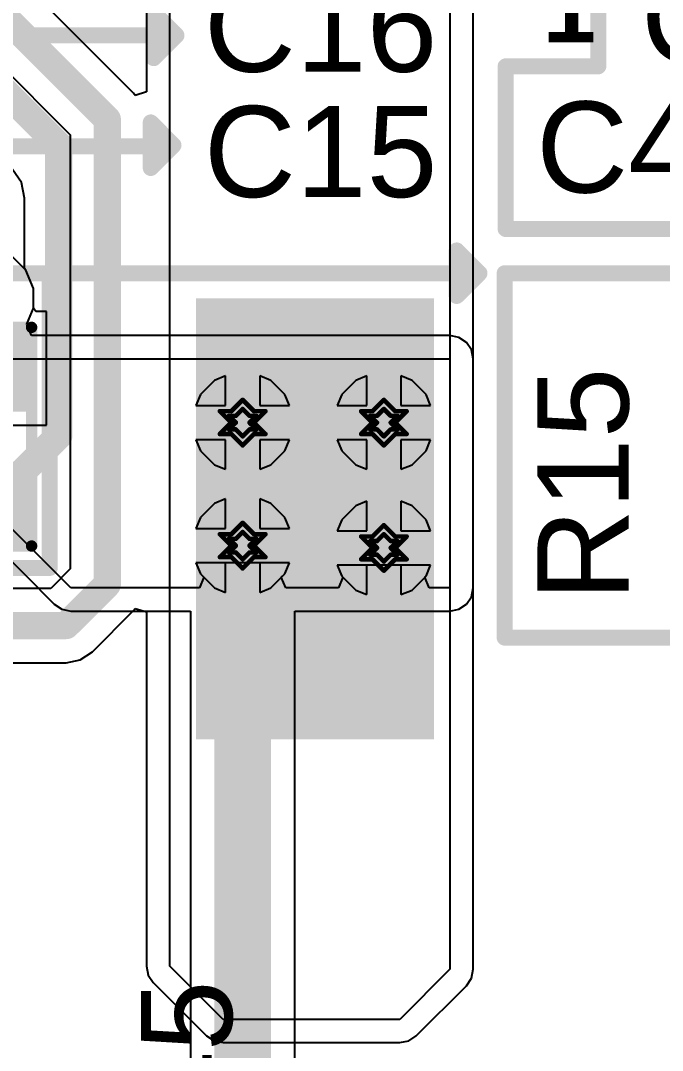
# Model space of a CAD drawing. Header units: inches. Extents: x -18 to 237, y -41 to 211.
# Drawn here: x 37.43 to 44.58, y 83.86 to 95.34 of the extents above; entities that cross this region are included whole.
import ezdxf

# ---------------------------------------------------------------- set-up
doc = ezdxf.new("R2010")
doc.units = ezdxf.units.IN
for name, color, linetype in [('Bottom Layer', 5, 'Continuous'), ('Bottom Solder', 6, 'Continuous'), ('Drill Drawing', 1, 'Continuous'), ('Top Layer', 1, 'Continuous'), ('Top Overlay', 2, 'Continuous'), ('Top Paste', 8, 'Continuous'), ('Top Solder', 216, 'Continuous'), ('Via Holes', 16, 'Continuous')]:
    doc.layers.add(name, color=color, linetype=linetype)
doc.styles.add('Arial', font='', dxfattribs={"height": 0.2})
doc.styles.add('Arial_Bold', font='', dxfattribs={"height": 0.2})
doc.styles.get('Arial').set_extended_font_data('Arial')
doc.styles.get('Arial_Bold').set_extended_font_data('Arial', bold=True)

# ---------------------------------------------------------------- blocks, each defined once
blk = doc.blocks.new('R___0603_63')
at = {"layer": 'Top Layer'}
for points in [[(-0.381, 0.4445), (-0.381, -0.4445), (-1.143, -0.4445), (-1.143, 0.4445)], [(1.143, 0.4445), (1.143, -0.4445), (0.381, -0.4445), (0.381, 0.4445)]]:
    blk.add_hatch(color=1, dxfattribs=at).paths.add_polyline_path(points)
at = {"layer": 'Top Paste'}
for points in [[(-0.381, 0.4445), (-0.381, -0.4445), (-1.143, -0.4445), (-1.143, 0.4445)], [(1.143, 0.4445), (1.143, -0.4445), (0.381, -0.4445), (0.381, 0.4445)]]:
    blk.add_hatch(color=8, dxfattribs=at).paths.add_polyline_path(points)
at = {"layer": 'Top Solder'}
for points in [[(-0.2794, 0.5461), (-0.2794, -0.5461), (-1.2446, -0.5461), (-1.2446, 0.5461)], [(1.2446, 0.5461), (1.2446, -0.5461), (0.2794, -0.5461), (0.2794, 0.5461)]]:
    blk.add_hatch(color=216, dxfattribs=at).paths.add_polyline_path(points)
at = {"layer": 'Top Overlay'}
for points in [[(-1.2192, 0.5334, 0.127, 0.127, 0), (1.2192, 0.5334, 0.127, 0.127, 0)], [(-1.2192, 0.5334, 0.127, 0.127, 0), (-1.2192, -0.5334, 0.127, 0.127, 0)], [(1.2192, 0.5334, 0.127, 0.127, 0), (1.2192, -0.5334, 0.127, 0.127, 0)], [(-1.2192, -0.5334, 0.127, 0.127, 0), (1.2192, -0.5334, 0.127, 0.127, 0)]]:
    blk.add_lwpolyline(points, format="xyseb", dxfattribs=at)
for points in [[(-1.25095, 0.5334, 0.0635, 0.0635, 1), (-1.18745, 0.5334, 0.0635, 0.0635, 1)], [(-1.25095, 0.5334, 0.0635, 0.0635, 1), (-1.18745, 0.5334, 0.0635, 0.0635, 1)], [(1.18745, 0.5334, 0.0635, 0.0635, 1), (1.25095, 0.5334, 0.0635, 0.0635, 1)], [(1.18745, 0.5334, 0.0635, 0.0635, 1), (1.25095, 0.5334, 0.0635, 0.0635, 1)], [(-1.25095, -0.5334, 0.0635, 0.0635, 1), (-1.18745, -0.5334, 0.0635, 0.0635, 1)], [(-1.25095, -0.5334, 0.0635, 0.0635, 1), (-1.18745, -0.5334, 0.0635, 0.0635, 1)], [(1.18745, -0.5334, 0.0635, 0.0635, 1), (1.25095, -0.5334, 0.0635, 0.0635, 1)], [(1.18745, -0.5334, 0.0635, 0.0635, 1), (1.25095, -0.5334, 0.0635, 0.0635, 1)]]:
    blk.add_lwpolyline(points, format="xyseb", close=True, dxfattribs=at)

msp = doc.modelspace()

# ---------------------------------------------------------------- hatches: boundary and pattern name
at = {"layer": 'Bottom Layer'}
msp.add_hatch(color=5, dxfattribs=at).paths.add_polyline_path([(39.383, 89.017), (42.037, 89.017), (42.037, 91.408), (39.383, 91.408)])
h = msp.add_hatch(color=5, dxfattribs=at)
edge = h.paths.add_edge_path()
edge.add_arc((39.904, 90.859), 0.3, 0, 360)
h = msp.add_hatch(color=5, dxfattribs=at)
edge = h.paths.add_edge_path()
edge.add_arc((41.478, 90.859), 0.3, 0, 360)
h = msp.add_hatch(color=5, dxfattribs=at)
edge = h.paths.add_edge_path()
edge.add_arc((39.904, 89.487), 0.3, 0, 360)
h = msp.add_hatch(color=5, dxfattribs=at)
edge = h.paths.add_edge_path()
edge.add_arc((41.478, 89.462), 0.3, 0, 360)
at = {"layer": 'Bottom Solder'}
h = msp.add_hatch(color=6, dxfattribs=at)
edge = h.paths.add_edge_path()
edge.add_arc((39.904, 90.859), 0.402, 0, 360)
h = msp.add_hatch(color=6, dxfattribs=at)
edge = h.paths.add_edge_path()
edge.add_arc((41.478, 90.859), 0.402, 0, 360)
h = msp.add_hatch(color=6, dxfattribs=at)
edge = h.paths.add_edge_path()
edge.add_arc((39.904, 89.487), 0.402, 0, 360)
h = msp.add_hatch(color=6, dxfattribs=at)
edge = h.paths.add_edge_path()
edge.add_arc((41.478, 89.462), 0.402, 0, 360)
at = {"layer": 'Top Layer'}
msp.add_hatch(color=1, dxfattribs=at).paths.add_polyline_path([(39.383, 87.328), (42.037, 87.328), (42.037, 92.246), (39.383, 92.246)])
h = msp.add_hatch(color=1, dxfattribs=at)
edge = h.paths.add_edge_path()
edge.add_arc((39.904, 90.859), 0.3, 0, 360)
h = msp.add_hatch(color=1, dxfattribs=at)
edge = h.paths.add_edge_path()
edge.add_arc((41.478, 90.859), 0.3, 0, 360)
h = msp.add_hatch(color=1, dxfattribs=at)
edge = h.paths.add_edge_path()
edge.add_arc((39.904, 89.487), 0.3, 0, 360)
h = msp.add_hatch(color=1, dxfattribs=at)
edge = h.paths.add_edge_path()
edge.add_arc((41.478, 89.462), 0.3, 0, 360)
at = {"layer": 'Top Solder'}
h = msp.add_hatch(color=216, dxfattribs=at)
edge = h.paths.add_edge_path()
edge.add_arc((39.904, 90.859), 0.402, 0, 360)
h = msp.add_hatch(color=216, dxfattribs=at)
edge = h.paths.add_edge_path()
edge.add_arc((41.478, 90.859), 0.402, 0, 360)
h = msp.add_hatch(color=216, dxfattribs=at)
edge = h.paths.add_edge_path()
edge.add_arc((39.904, 89.487), 0.402, 0, 360)
h = msp.add_hatch(color=216, dxfattribs=at)
edge = h.paths.add_edge_path()
edge.add_arc((41.478, 89.462), 0.402, 0, 360)
at = {"layer": 'Via Holes'}
h = msp.add_hatch(color=7, dxfattribs=at)
edge = h.paths.add_edge_path()
edge.add_arc((39.904, 90.859), 0.15, 0, 360)
h = msp.add_hatch(color=7, dxfattribs=at)
edge = h.paths.add_edge_path()
edge.add_arc((41.478, 90.859), 0.15, 0, 360)
h = msp.add_hatch(color=7, dxfattribs=at)
edge = h.paths.add_edge_path()
edge.add_arc((39.904, 89.487), 0.15, 0, 360)
h = msp.add_hatch(color=7, dxfattribs=at)
edge = h.paths.add_edge_path()
edge.add_arc((41.478, 89.462), 0.15, 0, 360)

# ---------------------------------------------------------------- linework, layer by layer
at = {"layer": 'Bottom Layer'}
for p, q in [((37.437, 93.536), (37.339, 93.683)), ((37.472, 93.363), (37.437, 93.536)), ((37.472, 92.576), (37.472, 93.363)), ((37.488, 92.56), (37.472, 92.576)), ((37.572, 92.356), (37.488, 92.56)), ((37.572, 92.136), (37.572, 92.356)), ((37.498, 91.956), (37.572, 92.136)), ((37.551, 91.829), (37.498, 91.956)), ((42.215, 91.829), (37.551, 91.829)), ((42.314, 91.809), (42.215, 91.829)), ((42.398, 91.753), (42.314, 91.809)), ((42.454, 91.669), (42.398, 91.753)), ((42.474, 91.57), (42.454, 91.669)), ((36.754, 91.57), (42.215, 91.57)), ((42.215, 91.57), (42.215, 89.017)), ((42.474, 89.017), (42.474, 91.57)), ((39.59, 91.328), (39.435, 91.173)), ((39.714, 91.38), (39.59, 91.328)), ((39.714, 91.049), (39.714, 91.38)), ((40.218, 91.328), (40.095, 91.38)), ((40.095, 91.38), (40.095, 91.049)), ((40.374, 91.173), (40.218, 91.328)), ((41.164, 91.328), (41.009, 91.173)), ((41.288, 91.38), (41.164, 91.328)), ((41.288, 91.049), (41.288, 91.38)), ((41.792, 91.328), (41.669, 91.38)), ((41.669, 91.38), (41.669, 91.049)), ((41.948, 91.173), (41.792, 91.328)), ((39.435, 91.173), (39.383, 91.049)), ((40.425, 91.049), (40.374, 91.173)), ((41.009, 91.173), (40.957, 91.049)), ((41.999, 91.049), (41.948, 91.173)), ((39.383, 91.049), (39.714, 91.049)), ((40.095, 91.049), (40.425, 91.049)), ((40.957, 91.049), (41.288, 91.049)), ((41.669, 91.049), (41.999, 91.049)), ((39.714, 90.668), (39.383, 90.668)), ((39.383, 90.668), (39.435, 90.545)), ((39.714, 90.338), (39.714, 90.668)), ((40.425, 90.668), (40.095, 90.668)), ((40.095, 90.668), (40.095, 90.338)), ((40.374, 90.545), (40.425, 90.668)), ((41.288, 90.668), (40.957, 90.668)), ((40.957, 90.668), (41.009, 90.545)), ((41.288, 90.338), (41.288, 90.668)), ((41.999, 90.668), (41.669, 90.668)), ((41.669, 90.668), (41.669, 90.338)), ((41.948, 90.545), (41.999, 90.668)), ((39.435, 90.545), (39.59, 90.389)), ((40.218, 90.389), (40.374, 90.545)), ((41.009, 90.545), (41.164, 90.389)), ((41.792, 90.389), (41.948, 90.545)), ((39.59, 90.389), (39.714, 90.338)), ((40.095, 90.338), (40.218, 90.389)), ((41.164, 90.389), (41.288, 90.338)), ((41.669, 90.338), (41.792, 90.389)), ((39.59, 89.957), (39.435, 89.801)), ((39.714, 90.008), (39.59, 89.957)), ((39.714, 89.677), (39.714, 90.008)), ((40.218, 89.957), (40.095, 90.008)), ((40.095, 90.008), (40.095, 89.677)), ((40.374, 89.801), (40.218, 89.957)), ((41.164, 89.931), (41.009, 89.776)), ((41.288, 89.983), (41.164, 89.931)), ((41.288, 89.652), (41.288, 89.983)), ((41.792, 89.931), (41.669, 89.983)), ((41.669, 89.983), (41.669, 89.652)), ((41.948, 89.776), (41.792, 89.931)), ((37.987, 89.017), (37.27, 89.735)), ((39.435, 89.801), (39.383, 89.677)), ((40.425, 89.677), (40.374, 89.801)), ((41.009, 89.776), (40.957, 89.652)), ((41.999, 89.652), (41.948, 89.776)), ((39.383, 89.677), (39.714, 89.677)), ((40.095, 89.677), (40.425, 89.677)), ((40.957, 89.652), (41.288, 89.652)), ((41.669, 89.652), (41.999, 89.652)), ((37.162, 89.476), (37.804, 88.834)), ((40.425, 89.296), (39.383, 89.296)), ((39.383, 89.296), (39.435, 89.173)), ((40.374, 89.173), (40.425, 89.296)), ((41.999, 89.271), (40.957, 89.271)), ((40.957, 89.271), (41.009, 89.148)), ((41.948, 89.148), (41.999, 89.271)), ((39.473, 89.135), (39.424, 89.017)), ((39.435, 89.173), (39.473, 89.135)), ((40.335, 89.135), (40.374, 89.173)), ((40.384, 89.017), (40.335, 89.135)), ((41.022, 89.135), (40.973, 89.017)), ((41.009, 89.148), (41.022, 89.135)), ((41.935, 89.135), (41.948, 89.148)), ((41.983, 89.017), (41.935, 89.135)), ((39.424, 89.017), (37.987, 89.017)), ((40.973, 89.017), (40.384, 89.017)), ((42.215, 89.017), (41.983, 89.017)), ((42.454, 88.918), (42.474, 89.017)), ((42.398, 88.834), (42.454, 88.918)), ((37.804, 88.834), (37.888, 88.778)), ((37.888, 88.778), (37.987, 88.758)), ((42.215, 88.758), (42.314, 88.778)), ((42.314, 88.778), (42.398, 88.834)), ((37.987, 88.758), (39.321, 88.758)), ((39.321, 88.758), (39.321, 82.552)), ((40.487, 82.552), (40.487, 88.758)), ((40.487, 88.758), (40.973, 88.758)), ((40.973, 88.758), (40.973, 88.758)), ((40.973, 88.758), (41.983, 88.758)), ((41.983, 88.758), (41.983, 88.758)), ((41.983, 88.758), (42.215, 88.758))]:
    msp.add_line(p, q, dxfattribs=at)
msp.add_lwpolyline([(39.904, 82.311, 0.635, 0.635, 0), (39.904, 89.487, 0.635, 0.635, 0)], format="xyseb", dxfattribs=at)
msp.add_lwpolyline([(39.745, 89.487, 0.318, 0.318, 1), (40.063, 89.487, 0.318, 0.318, 1)], format="xyseb", close=True, dxfattribs=at)
at = {"layer": 'Drill Drawing'}
for points in [[(39.777, 90.986, 0.0508, 0.0508, 0), (39.904, 91.113, 0.0508, 0.0508, 0)], [(39.904, 91.113, 0.0508, 0.0508, 0), (40.031, 90.986, 0.0508, 0.0508, 0)], [(41.351, 90.986, 0.0508, 0.0508, 0), (41.478, 91.113, 0.0508, 0.0508, 0)], [(41.478, 91.113, 0.0508, 0.0508, 0), (41.605, 90.986, 0.0508, 0.0508, 0)], [(39.65, 90.986, 0.0508, 0.0508, 0), (39.777, 90.859, 0.0508, 0.0508, 0)], [(39.65, 90.986, 0.0508, 0.0508, 0), (39.777, 90.986, 0.0508, 0.0508, 0)], [(39.752, 90.935, 0.0508, 0.0508, 0), (39.828, 90.859, 0.0508, 0.0508, 0)], [(39.752, 90.935, 0.0508, 0.0508, 0), (39.828, 90.935, 0.0508, 0.0508, 0)], [(39.828, 90.935, 0.0508, 0.0508, 0), (39.904, 91.011, 0.0508, 0.0508, 0)], [(39.904, 91.011, 0.0508, 0.0508, 0), (39.98, 90.935, 0.0508, 0.0508, 0)], [(39.98, 90.935, 0.0508, 0.0508, 0), (40.057, 90.935, 0.0508, 0.0508, 0)], [(39.98, 90.859, 0.0508, 0.0508, 0), (40.057, 90.935, 0.0508, 0.0508, 0)], [(40.031, 90.986, 0.0508, 0.0508, 0), (40.158, 90.986, 0.0508, 0.0508, 0)], [(40.031, 90.859, 0.0508, 0.0508, 0), (40.158, 90.986, 0.0508, 0.0508, 0)], [(41.224, 90.986, 0.0508, 0.0508, 0), (41.351, 90.859, 0.0508, 0.0508, 0)], [(41.224, 90.986, 0.0508, 0.0508, 0), (41.351, 90.986, 0.0508, 0.0508, 0)], [(41.326, 90.935, 0.0508, 0.0508, 0), (41.402, 90.859, 0.0508, 0.0508, 0)], [(41.326, 90.935, 0.0508, 0.0508, 0), (41.402, 90.935, 0.0508, 0.0508, 0)], [(41.402, 90.935, 0.0508, 0.0508, 0), (41.478, 91.011, 0.0508, 0.0508, 0)], [(41.478, 91.011, 0.0508, 0.0508, 0), (41.554, 90.935, 0.0508, 0.0508, 0)], [(41.554, 90.935, 0.0508, 0.0508, 0), (41.631, 90.935, 0.0508, 0.0508, 0)], [(41.554, 90.859, 0.0508, 0.0508, 0), (41.631, 90.935, 0.0508, 0.0508, 0)], [(41.605, 90.986, 0.0508, 0.0508, 0), (41.732, 90.986, 0.0508, 0.0508, 0)], [(41.605, 90.859, 0.0508, 0.0508, 0), (41.732, 90.986, 0.0508, 0.0508, 0)], [(39.65, 90.732, 0.0508, 0.0508, 0), (39.777, 90.859, 0.0508, 0.0508, 0)], [(39.752, 90.783, 0.0508, 0.0508, 0), (39.828, 90.859, 0.0508, 0.0508, 0)], [(39.98, 90.859, 0.0508, 0.0508, 0), (40.057, 90.783, 0.0508, 0.0508, 0)], [(40.031, 90.859, 0.0508, 0.0508, 0), (40.158, 90.732, 0.0508, 0.0508, 0)], [(41.224, 90.732, 0.0508, 0.0508, 0), (41.351, 90.859, 0.0508, 0.0508, 0)], [(41.326, 90.783, 0.0508, 0.0508, 0), (41.402, 90.859, 0.0508, 0.0508, 0)], [(41.554, 90.859, 0.0508, 0.0508, 0), (41.631, 90.783, 0.0508, 0.0508, 0)], [(41.605, 90.859, 0.0508, 0.0508, 0), (41.732, 90.732, 0.0508, 0.0508, 0)], [(39.65, 90.732, 0.0508, 0.0508, 0), (39.777, 90.732, 0.0508, 0.0508, 0)], [(39.752, 90.783, 0.0508, 0.0508, 0), (39.828, 90.783, 0.0508, 0.0508, 0)], [(39.777, 90.732, 0.0508, 0.0508, 0), (39.904, 90.605, 0.0508, 0.0508, 0)], [(39.828, 90.783, 0.0508, 0.0508, 0), (39.904, 90.706, 0.0508, 0.0508, 0)], [(39.904, 90.706, 0.0508, 0.0508, 0), (39.98, 90.783, 0.0508, 0.0508, 0)], [(39.904, 90.605, 0.0508, 0.0508, 0), (40.031, 90.732, 0.0508, 0.0508, 0)], [(39.98, 90.783, 0.0508, 0.0508, 0), (40.057, 90.783, 0.0508, 0.0508, 0)], [(40.031, 90.732, 0.0508, 0.0508, 0), (40.158, 90.732, 0.0508, 0.0508, 0)], [(41.224, 90.732, 0.0508, 0.0508, 0), (41.351, 90.732, 0.0508, 0.0508, 0)], [(41.326, 90.783, 0.0508, 0.0508, 0), (41.402, 90.783, 0.0508, 0.0508, 0)], [(41.351, 90.732, 0.0508, 0.0508, 0), (41.478, 90.605, 0.0508, 0.0508, 0)], [(41.402, 90.783, 0.0508, 0.0508, 0), (41.478, 90.706, 0.0508, 0.0508, 0)], [(41.478, 90.706, 0.0508, 0.0508, 0), (41.554, 90.783, 0.0508, 0.0508, 0)], [(41.478, 90.605, 0.0508, 0.0508, 0), (41.605, 90.732, 0.0508, 0.0508, 0)], [(41.554, 90.783, 0.0508, 0.0508, 0), (41.631, 90.783, 0.0508, 0.0508, 0)], [(41.605, 90.732, 0.0508, 0.0508, 0), (41.732, 90.732, 0.0508, 0.0508, 0)], [(39.777, 89.614, 0.0508, 0.0508, 0), (39.904, 89.741, 0.0508, 0.0508, 0)], [(39.904, 89.741, 0.0508, 0.0508, 0), (40.031, 89.614, 0.0508, 0.0508, 0)], [(41.351, 89.589, 0.0508, 0.0508, 0), (41.478, 89.716, 0.0508, 0.0508, 0)], [(41.478, 89.716, 0.0508, 0.0508, 0), (41.605, 89.589, 0.0508, 0.0508, 0)], [(39.65, 89.614, 0.0508, 0.0508, 0), (39.777, 89.487, 0.0508, 0.0508, 0)], [(39.65, 89.614, 0.0508, 0.0508, 0), (39.777, 89.614, 0.0508, 0.0508, 0)], [(39.752, 89.563, 0.0508, 0.0508, 0), (39.828, 89.487, 0.0508, 0.0508, 0)], [(39.752, 89.563, 0.0508, 0.0508, 0), (39.828, 89.563, 0.0508, 0.0508, 0)], [(39.828, 89.563, 0.0508, 0.0508, 0), (39.904, 89.639, 0.0508, 0.0508, 0)], [(39.904, 89.639, 0.0508, 0.0508, 0), (39.98, 89.563, 0.0508, 0.0508, 0)], [(39.98, 89.563, 0.0508, 0.0508, 0), (40.057, 89.563, 0.0508, 0.0508, 0)], [(39.98, 89.487, 0.0508, 0.0508, 0), (40.057, 89.563, 0.0508, 0.0508, 0)], [(40.031, 89.614, 0.0508, 0.0508, 0), (40.158, 89.614, 0.0508, 0.0508, 0)], [(40.031, 89.487, 0.0508, 0.0508, 0), (40.158, 89.614, 0.0508, 0.0508, 0)], [(41.224, 89.589, 0.0508, 0.0508, 0), (41.351, 89.462, 0.0508, 0.0508, 0)], [(41.224, 89.589, 0.0508, 0.0508, 0), (41.351, 89.589, 0.0508, 0.0508, 0)], [(41.402, 89.538, 0.0508, 0.0508, 0), (41.478, 89.614, 0.0508, 0.0508, 0)], [(41.478, 89.614, 0.0508, 0.0508, 0), (41.554, 89.538, 0.0508, 0.0508, 0)], [(41.605, 89.589, 0.0508, 0.0508, 0), (41.732, 89.589, 0.0508, 0.0508, 0)], [(41.605, 89.462, 0.0508, 0.0508, 0), (41.732, 89.589, 0.0508, 0.0508, 0)], [(39.65, 89.36, 0.0508, 0.0508, 0), (39.777, 89.487, 0.0508, 0.0508, 0)], [(39.752, 89.411, 0.0508, 0.0508, 0), (39.828, 89.487, 0.0508, 0.0508, 0)], [(39.98, 89.487, 0.0508, 0.0508, 0), (40.057, 89.411, 0.0508, 0.0508, 0)], [(40.031, 89.487, 0.0508, 0.0508, 0), (40.158, 89.36, 0.0508, 0.0508, 0)], [(41.224, 89.335, 0.0508, 0.0508, 0), (41.351, 89.462, 0.0508, 0.0508, 0)], [(41.326, 89.538, 0.0508, 0.0508, 0), (41.402, 89.462, 0.0508, 0.0508, 0)], [(41.326, 89.538, 0.0508, 0.0508, 0), (41.402, 89.538, 0.0508, 0.0508, 0)], [(41.326, 89.386, 0.0508, 0.0508, 0), (41.402, 89.462, 0.0508, 0.0508, 0)], [(41.554, 89.538, 0.0508, 0.0508, 0), (41.631, 89.538, 0.0508, 0.0508, 0)], [(41.554, 89.462, 0.0508, 0.0508, 0), (41.631, 89.538, 0.0508, 0.0508, 0)], [(41.554, 89.462, 0.0508, 0.0508, 0), (41.631, 89.386, 0.0508, 0.0508, 0)], [(41.605, 89.462, 0.0508, 0.0508, 0), (41.732, 89.335, 0.0508, 0.0508, 0)], [(39.65, 89.36, 0.0508, 0.0508, 0), (39.777, 89.36, 0.0508, 0.0508, 0)], [(39.752, 89.411, 0.0508, 0.0508, 0), (39.828, 89.411, 0.0508, 0.0508, 0)], [(39.777, 89.36, 0.0508, 0.0508, 0), (39.904, 89.233, 0.0508, 0.0508, 0)], [(39.828, 89.411, 0.0508, 0.0508, 0), (39.904, 89.335, 0.0508, 0.0508, 0)], [(39.904, 89.335, 0.0508, 0.0508, 0), (39.98, 89.411, 0.0508, 0.0508, 0)], [(39.904, 89.233, 0.0508, 0.0508, 0), (40.031, 89.36, 0.0508, 0.0508, 0)], [(39.98, 89.411, 0.0508, 0.0508, 0), (40.057, 89.411, 0.0508, 0.0508, 0)], [(40.031, 89.36, 0.0508, 0.0508, 0), (40.158, 89.36, 0.0508, 0.0508, 0)], [(41.224, 89.335, 0.0508, 0.0508, 0), (41.351, 89.335, 0.0508, 0.0508, 0)], [(41.326, 89.386, 0.0508, 0.0508, 0), (41.402, 89.386, 0.0508, 0.0508, 0)], [(41.351, 89.335, 0.0508, 0.0508, 0), (41.478, 89.208, 0.0508, 0.0508, 0)], [(41.402, 89.386, 0.0508, 0.0508, 0), (41.478, 89.309, 0.0508, 0.0508, 0)], [(41.478, 89.309, 0.0508, 0.0508, 0), (41.554, 89.386, 0.0508, 0.0508, 0)], [(41.478, 89.208, 0.0508, 0.0508, 0), (41.605, 89.335, 0.0508, 0.0508, 0)], [(41.554, 89.386, 0.0508, 0.0508, 0), (41.631, 89.386, 0.0508, 0.0508, 0)], [(41.605, 89.335, 0.0508, 0.0508, 0), (41.732, 89.335, 0.0508, 0.0508, 0)]]:
    msp.add_lwpolyline(points, format="xyseb", dxfattribs=at)
for points in [[(39.891, 91.113, 0.0254, 0.0254, 1), (39.917, 91.113, 0.0254, 0.0254, 1)], [(39.891, 91.113, 0.0254, 0.0254, 1), (39.917, 91.113, 0.0254, 0.0254, 1)], [(41.466, 91.113, 0.0254, 0.0254, 1), (41.491, 91.113, 0.0254, 0.0254, 1)], [(41.466, 91.113, 0.0254, 0.0254, 1), (41.491, 91.113, 0.0254, 0.0254, 1)], [(39.637, 90.986, 0.0254, 0.0254, 1), (39.663, 90.986, 0.0254, 0.0254, 1)], [(39.637, 90.986, 0.0254, 0.0254, 1), (39.663, 90.986, 0.0254, 0.0254, 1)], [(39.739, 90.935, 0.0254, 0.0254, 1), (39.764, 90.935, 0.0254, 0.0254, 1)], [(39.739, 90.935, 0.0254, 0.0254, 1), (39.764, 90.935, 0.0254, 0.0254, 1)], [(39.764, 90.986, 0.0254, 0.0254, 1), (39.79, 90.986, 0.0254, 0.0254, 1)], [(39.764, 90.986, 0.0254, 0.0254, 1), (39.79, 90.986, 0.0254, 0.0254, 1)], [(39.815, 90.935, 0.0254, 0.0254, 1), (39.841, 90.935, 0.0254, 0.0254, 1)], [(39.815, 90.935, 0.0254, 0.0254, 1), (39.841, 90.935, 0.0254, 0.0254, 1)], [(39.891, 91.011, 0.0254, 0.0254, 1), (39.917, 91.011, 0.0254, 0.0254, 1)], [(39.891, 91.011, 0.0254, 0.0254, 1), (39.917, 91.011, 0.0254, 0.0254, 1)], [(39.968, 90.935, 0.0254, 0.0254, 1), (39.993, 90.935, 0.0254, 0.0254, 1)], [(39.968, 90.935, 0.0254, 0.0254, 1), (39.993, 90.935, 0.0254, 0.0254, 1)], [(40.018, 90.986, 0.0254, 0.0254, 1), (40.044, 90.986, 0.0254, 0.0254, 1)], [(40.018, 90.986, 0.0254, 0.0254, 1), (40.044, 90.986, 0.0254, 0.0254, 1)], [(40.044, 90.935, 0.0254, 0.0254, 1), (40.069, 90.935, 0.0254, 0.0254, 1)], [(40.044, 90.935, 0.0254, 0.0254, 1), (40.069, 90.935, 0.0254, 0.0254, 1)], [(40.145, 90.986, 0.0254, 0.0254, 1), (40.171, 90.986, 0.0254, 0.0254, 1)], [(40.145, 90.986, 0.0254, 0.0254, 1), (40.171, 90.986, 0.0254, 0.0254, 1)], [(41.212, 90.986, 0.0254, 0.0254, 1), (41.237, 90.986, 0.0254, 0.0254, 1)], [(41.212, 90.986, 0.0254, 0.0254, 1), (41.237, 90.986, 0.0254, 0.0254, 1)], [(41.313, 90.935, 0.0254, 0.0254, 1), (41.339, 90.935, 0.0254, 0.0254, 1)], [(41.313, 90.935, 0.0254, 0.0254, 1), (41.339, 90.935, 0.0254, 0.0254, 1)], [(41.339, 90.986, 0.0254, 0.0254, 1), (41.364, 90.986, 0.0254, 0.0254, 1)], [(41.339, 90.986, 0.0254, 0.0254, 1), (41.364, 90.986, 0.0254, 0.0254, 1)], [(41.389, 90.935, 0.0254, 0.0254, 1), (41.415, 90.935, 0.0254, 0.0254, 1)], [(41.389, 90.935, 0.0254, 0.0254, 1), (41.415, 90.935, 0.0254, 0.0254, 1)], [(41.466, 91.011, 0.0254, 0.0254, 1), (41.491, 91.011, 0.0254, 0.0254, 1)], [(41.466, 91.011, 0.0254, 0.0254, 1), (41.491, 91.011, 0.0254, 0.0254, 1)], [(41.542, 90.935, 0.0254, 0.0254, 1), (41.567, 90.935, 0.0254, 0.0254, 1)], [(41.542, 90.935, 0.0254, 0.0254, 1), (41.567, 90.935, 0.0254, 0.0254, 1)], [(41.593, 90.986, 0.0254, 0.0254, 1), (41.618, 90.986, 0.0254, 0.0254, 1)], [(41.593, 90.986, 0.0254, 0.0254, 1), (41.618, 90.986, 0.0254, 0.0254, 1)], [(41.618, 90.935, 0.0254, 0.0254, 1), (41.643, 90.935, 0.0254, 0.0254, 1)], [(41.618, 90.935, 0.0254, 0.0254, 1), (41.643, 90.935, 0.0254, 0.0254, 1)], [(41.72, 90.986, 0.0254, 0.0254, 1), (41.745, 90.986, 0.0254, 0.0254, 1)], [(41.72, 90.986, 0.0254, 0.0254, 1), (41.745, 90.986, 0.0254, 0.0254, 1)], [(39.764, 90.859, 0.0254, 0.0254, 1), (39.79, 90.859, 0.0254, 0.0254, 1)], [(39.764, 90.859, 0.0254, 0.0254, 1), (39.79, 90.859, 0.0254, 0.0254, 1)], [(39.815, 90.859, 0.0254, 0.0254, 1), (39.841, 90.859, 0.0254, 0.0254, 1)], [(39.815, 90.859, 0.0254, 0.0254, 1), (39.841, 90.859, 0.0254, 0.0254, 1)], [(39.968, 90.859, 0.0254, 0.0254, 1), (39.993, 90.859, 0.0254, 0.0254, 1)], [(39.968, 90.859, 0.0254, 0.0254, 1), (39.993, 90.859, 0.0254, 0.0254, 1)], [(40.018, 90.859, 0.0254, 0.0254, 1), (40.044, 90.859, 0.0254, 0.0254, 1)], [(40.018, 90.859, 0.0254, 0.0254, 1), (40.044, 90.859, 0.0254, 0.0254, 1)], [(41.339, 90.859, 0.0254, 0.0254, 1), (41.364, 90.859, 0.0254, 0.0254, 1)], [(41.339, 90.859, 0.0254, 0.0254, 1), (41.364, 90.859, 0.0254, 0.0254, 1)], [(41.389, 90.859, 0.0254, 0.0254, 1), (41.415, 90.859, 0.0254, 0.0254, 1)], [(41.389, 90.859, 0.0254, 0.0254, 1), (41.415, 90.859, 0.0254, 0.0254, 1)], [(41.542, 90.859, 0.0254, 0.0254, 1), (41.567, 90.859, 0.0254, 0.0254, 1)], [(41.542, 90.859, 0.0254, 0.0254, 1), (41.567, 90.859, 0.0254, 0.0254, 1)], [(41.593, 90.859, 0.0254, 0.0254, 1), (41.618, 90.859, 0.0254, 0.0254, 1)], [(41.593, 90.859, 0.0254, 0.0254, 1), (41.618, 90.859, 0.0254, 0.0254, 1)], [(39.637, 90.732, 0.0254, 0.0254, 1), (39.663, 90.732, 0.0254, 0.0254, 1)], [(39.637, 90.732, 0.0254, 0.0254, 1), (39.663, 90.732, 0.0254, 0.0254, 1)], [(39.739, 90.783, 0.0254, 0.0254, 1), (39.764, 90.783, 0.0254, 0.0254, 1)], [(39.739, 90.783, 0.0254, 0.0254, 1), (39.764, 90.783, 0.0254, 0.0254, 1)], [(39.764, 90.732, 0.0254, 0.0254, 1), (39.79, 90.732, 0.0254, 0.0254, 1)], [(39.764, 90.732, 0.0254, 0.0254, 1), (39.79, 90.732, 0.0254, 0.0254, 1)], [(39.815, 90.783, 0.0254, 0.0254, 1), (39.841, 90.783, 0.0254, 0.0254, 1)], [(39.815, 90.783, 0.0254, 0.0254, 1), (39.841, 90.783, 0.0254, 0.0254, 1)], [(39.891, 90.706, 0.0254, 0.0254, 1), (39.917, 90.706, 0.0254, 0.0254, 1)], [(39.891, 90.706, 0.0254, 0.0254, 1), (39.917, 90.706, 0.0254, 0.0254, 1)], [(39.968, 90.783, 0.0254, 0.0254, 1), (39.993, 90.783, 0.0254, 0.0254, 1)], [(39.968, 90.783, 0.0254, 0.0254, 1), (39.993, 90.783, 0.0254, 0.0254, 1)], [(40.018, 90.732, 0.0254, 0.0254, 1), (40.044, 90.732, 0.0254, 0.0254, 1)], [(40.018, 90.732, 0.0254, 0.0254, 1), (40.044, 90.732, 0.0254, 0.0254, 1)], [(40.044, 90.783, 0.0254, 0.0254, 1), (40.069, 90.783, 0.0254, 0.0254, 1)], [(40.044, 90.783, 0.0254, 0.0254, 1), (40.069, 90.783, 0.0254, 0.0254, 1)], [(40.145, 90.732, 0.0254, 0.0254, 1), (40.171, 90.732, 0.0254, 0.0254, 1)], [(40.145, 90.732, 0.0254, 0.0254, 1), (40.171, 90.732, 0.0254, 0.0254, 1)], [(41.212, 90.732, 0.0254, 0.0254, 1), (41.237, 90.732, 0.0254, 0.0254, 1)], [(41.212, 90.732, 0.0254, 0.0254, 1), (41.237, 90.732, 0.0254, 0.0254, 1)], [(41.313, 90.783, 0.0254, 0.0254, 1), (41.339, 90.783, 0.0254, 0.0254, 1)], [(41.313, 90.783, 0.0254, 0.0254, 1), (41.339, 90.783, 0.0254, 0.0254, 1)], [(41.339, 90.732, 0.0254, 0.0254, 1), (41.364, 90.732, 0.0254, 0.0254, 1)], [(41.339, 90.732, 0.0254, 0.0254, 1), (41.364, 90.732, 0.0254, 0.0254, 1)], [(41.389, 90.783, 0.0254, 0.0254, 1), (41.415, 90.783, 0.0254, 0.0254, 1)], [(41.389, 90.783, 0.0254, 0.0254, 1), (41.415, 90.783, 0.0254, 0.0254, 1)], [(41.466, 90.706, 0.0254, 0.0254, 1), (41.491, 90.706, 0.0254, 0.0254, 1)], [(41.466, 90.706, 0.0254, 0.0254, 1), (41.491, 90.706, 0.0254, 0.0254, 1)], [(41.542, 90.783, 0.0254, 0.0254, 1), (41.567, 90.783, 0.0254, 0.0254, 1)], [(41.542, 90.783, 0.0254, 0.0254, 1), (41.567, 90.783, 0.0254, 0.0254, 1)], [(41.593, 90.732, 0.0254, 0.0254, 1), (41.618, 90.732, 0.0254, 0.0254, 1)], [(41.593, 90.732, 0.0254, 0.0254, 1), (41.618, 90.732, 0.0254, 0.0254, 1)], [(41.618, 90.783, 0.0254, 0.0254, 1), (41.643, 90.783, 0.0254, 0.0254, 1)], [(41.618, 90.783, 0.0254, 0.0254, 1), (41.643, 90.783, 0.0254, 0.0254, 1)], [(41.72, 90.732, 0.0254, 0.0254, 1), (41.745, 90.732, 0.0254, 0.0254, 1)], [(41.72, 90.732, 0.0254, 0.0254, 1), (41.745, 90.732, 0.0254, 0.0254, 1)], [(39.891, 90.605, 0.0254, 0.0254, 1), (39.917, 90.605, 0.0254, 0.0254, 1)], [(39.891, 90.605, 0.0254, 0.0254, 1), (39.917, 90.605, 0.0254, 0.0254, 1)], [(41.466, 90.605, 0.0254, 0.0254, 1), (41.491, 90.605, 0.0254, 0.0254, 1)], [(41.466, 90.605, 0.0254, 0.0254, 1), (41.491, 90.605, 0.0254, 0.0254, 1)], [(39.891, 89.741, 0.0254, 0.0254, 1), (39.917, 89.741, 0.0254, 0.0254, 1)], [(39.891, 89.741, 0.0254, 0.0254, 1), (39.917, 89.741, 0.0254, 0.0254, 1)], [(41.466, 89.716, 0.0254, 0.0254, 1), (41.491, 89.716, 0.0254, 0.0254, 1)], [(41.466, 89.716, 0.0254, 0.0254, 1), (41.491, 89.716, 0.0254, 0.0254, 1)], [(39.637, 89.614, 0.0254, 0.0254, 1), (39.663, 89.614, 0.0254, 0.0254, 1)], [(39.637, 89.614, 0.0254, 0.0254, 1), (39.663, 89.614, 0.0254, 0.0254, 1)], [(39.739, 89.563, 0.0254, 0.0254, 1), (39.764, 89.563, 0.0254, 0.0254, 1)], [(39.739, 89.563, 0.0254, 0.0254, 1), (39.764, 89.563, 0.0254, 0.0254, 1)], [(39.764, 89.614, 0.0254, 0.0254, 1), (39.79, 89.614, 0.0254, 0.0254, 1)], [(39.764, 89.614, 0.0254, 0.0254, 1), (39.79, 89.614, 0.0254, 0.0254, 1)], [(39.815, 89.563, 0.0254, 0.0254, 1), (39.841, 89.563, 0.0254, 0.0254, 1)], [(39.815, 89.563, 0.0254, 0.0254, 1), (39.841, 89.563, 0.0254, 0.0254, 1)], [(39.891, 89.639, 0.0254, 0.0254, 1), (39.917, 89.639, 0.0254, 0.0254, 1)], [(39.891, 89.639, 0.0254, 0.0254, 1), (39.917, 89.639, 0.0254, 0.0254, 1)], [(39.968, 89.563, 0.0254, 0.0254, 1), (39.993, 89.563, 0.0254, 0.0254, 1)], [(39.968, 89.563, 0.0254, 0.0254, 1), (39.993, 89.563, 0.0254, 0.0254, 1)], [(40.018, 89.614, 0.0254, 0.0254, 1), (40.044, 89.614, 0.0254, 0.0254, 1)], [(40.018, 89.614, 0.0254, 0.0254, 1), (40.044, 89.614, 0.0254, 0.0254, 1)], [(40.044, 89.563, 0.0254, 0.0254, 1), (40.069, 89.563, 0.0254, 0.0254, 1)], [(40.044, 89.563, 0.0254, 0.0254, 1), (40.069, 89.563, 0.0254, 0.0254, 1)], [(40.145, 89.614, 0.0254, 0.0254, 1), (40.171, 89.614, 0.0254, 0.0254, 1)], [(40.145, 89.614, 0.0254, 0.0254, 1), (40.171, 89.614, 0.0254, 0.0254, 1)], [(41.212, 89.589, 0.0254, 0.0254, 1), (41.237, 89.589, 0.0254, 0.0254, 1)], [(41.212, 89.589, 0.0254, 0.0254, 1), (41.237, 89.589, 0.0254, 0.0254, 1)], [(41.339, 89.589, 0.0254, 0.0254, 1), (41.364, 89.589, 0.0254, 0.0254, 1)], [(41.339, 89.589, 0.0254, 0.0254, 1), (41.364, 89.589, 0.0254, 0.0254, 1)], [(41.466, 89.614, 0.0254, 0.0254, 1), (41.491, 89.614, 0.0254, 0.0254, 1)], [(41.466, 89.614, 0.0254, 0.0254, 1), (41.491, 89.614, 0.0254, 0.0254, 1)], [(41.593, 89.589, 0.0254, 0.0254, 1), (41.618, 89.589, 0.0254, 0.0254, 1)], [(41.593, 89.589, 0.0254, 0.0254, 1), (41.618, 89.589, 0.0254, 0.0254, 1)], [(41.72, 89.589, 0.0254, 0.0254, 1), (41.745, 89.589, 0.0254, 0.0254, 1)], [(41.72, 89.589, 0.0254, 0.0254, 1), (41.745, 89.589, 0.0254, 0.0254, 1)], [(39.764, 89.487, 0.0254, 0.0254, 1), (39.79, 89.487, 0.0254, 0.0254, 1)], [(39.764, 89.487, 0.0254, 0.0254, 1), (39.79, 89.487, 0.0254, 0.0254, 1)], [(39.815, 89.487, 0.0254, 0.0254, 1), (39.841, 89.487, 0.0254, 0.0254, 1)], [(39.815, 89.487, 0.0254, 0.0254, 1), (39.841, 89.487, 0.0254, 0.0254, 1)], [(39.968, 89.487, 0.0254, 0.0254, 1), (39.993, 89.487, 0.0254, 0.0254, 1)], [(39.968, 89.487, 0.0254, 0.0254, 1), (39.993, 89.487, 0.0254, 0.0254, 1)], [(40.018, 89.487, 0.0254, 0.0254, 1), (40.044, 89.487, 0.0254, 0.0254, 1)], [(40.018, 89.487, 0.0254, 0.0254, 1), (40.044, 89.487, 0.0254, 0.0254, 1)], [(41.313, 89.538, 0.0254, 0.0254, 1), (41.339, 89.538, 0.0254, 0.0254, 1)], [(41.313, 89.538, 0.0254, 0.0254, 1), (41.339, 89.538, 0.0254, 0.0254, 1)], [(41.339, 89.462, 0.0254, 0.0254, 1), (41.364, 89.462, 0.0254, 0.0254, 1)], [(41.339, 89.462, 0.0254, 0.0254, 1), (41.364, 89.462, 0.0254, 0.0254, 1)], [(41.389, 89.538, 0.0254, 0.0254, 1), (41.415, 89.538, 0.0254, 0.0254, 1)], [(41.389, 89.538, 0.0254, 0.0254, 1), (41.415, 89.538, 0.0254, 0.0254, 1)], [(41.389, 89.462, 0.0254, 0.0254, 1), (41.415, 89.462, 0.0254, 0.0254, 1)], [(41.389, 89.462, 0.0254, 0.0254, 1), (41.415, 89.462, 0.0254, 0.0254, 1)], [(41.542, 89.538, 0.0254, 0.0254, 1), (41.567, 89.538, 0.0254, 0.0254, 1)], [(41.542, 89.538, 0.0254, 0.0254, 1), (41.567, 89.538, 0.0254, 0.0254, 1)], [(41.542, 89.462, 0.0254, 0.0254, 1), (41.567, 89.462, 0.0254, 0.0254, 1)], [(41.542, 89.462, 0.0254, 0.0254, 1), (41.567, 89.462, 0.0254, 0.0254, 1)], [(41.593, 89.462, 0.0254, 0.0254, 1), (41.618, 89.462, 0.0254, 0.0254, 1)], [(41.593, 89.462, 0.0254, 0.0254, 1), (41.618, 89.462, 0.0254, 0.0254, 1)], [(41.618, 89.538, 0.0254, 0.0254, 1), (41.643, 89.538, 0.0254, 0.0254, 1)], [(41.618, 89.538, 0.0254, 0.0254, 1), (41.643, 89.538, 0.0254, 0.0254, 1)], [(39.637, 89.36, 0.0254, 0.0254, 1), (39.663, 89.36, 0.0254, 0.0254, 1)], [(39.637, 89.36, 0.0254, 0.0254, 1), (39.663, 89.36, 0.0254, 0.0254, 1)], [(39.739, 89.411, 0.0254, 0.0254, 1), (39.764, 89.411, 0.0254, 0.0254, 1)], [(39.739, 89.411, 0.0254, 0.0254, 1), (39.764, 89.411, 0.0254, 0.0254, 1)], [(39.764, 89.36, 0.0254, 0.0254, 1), (39.79, 89.36, 0.0254, 0.0254, 1)], [(39.764, 89.36, 0.0254, 0.0254, 1), (39.79, 89.36, 0.0254, 0.0254, 1)], [(39.815, 89.411, 0.0254, 0.0254, 1), (39.841, 89.411, 0.0254, 0.0254, 1)], [(39.815, 89.411, 0.0254, 0.0254, 1), (39.841, 89.411, 0.0254, 0.0254, 1)], [(39.891, 89.335, 0.0254, 0.0254, 1), (39.917, 89.335, 0.0254, 0.0254, 1)], [(39.891, 89.335, 0.0254, 0.0254, 1), (39.917, 89.335, 0.0254, 0.0254, 1)], [(39.968, 89.411, 0.0254, 0.0254, 1), (39.993, 89.411, 0.0254, 0.0254, 1)], [(39.968, 89.411, 0.0254, 0.0254, 1), (39.993, 89.411, 0.0254, 0.0254, 1)], [(40.018, 89.36, 0.0254, 0.0254, 1), (40.044, 89.36, 0.0254, 0.0254, 1)], [(40.018, 89.36, 0.0254, 0.0254, 1), (40.044, 89.36, 0.0254, 0.0254, 1)], [(40.044, 89.411, 0.0254, 0.0254, 1), (40.069, 89.411, 0.0254, 0.0254, 1)], [(40.044, 89.411, 0.0254, 0.0254, 1), (40.069, 89.411, 0.0254, 0.0254, 1)], [(40.145, 89.36, 0.0254, 0.0254, 1), (40.171, 89.36, 0.0254, 0.0254, 1)], [(40.145, 89.36, 0.0254, 0.0254, 1), (40.171, 89.36, 0.0254, 0.0254, 1)], [(41.212, 89.335, 0.0254, 0.0254, 1), (41.237, 89.335, 0.0254, 0.0254, 1)], [(41.212, 89.335, 0.0254, 0.0254, 1), (41.237, 89.335, 0.0254, 0.0254, 1)], [(41.313, 89.386, 0.0254, 0.0254, 1), (41.339, 89.386, 0.0254, 0.0254, 1)], [(41.313, 89.386, 0.0254, 0.0254, 1), (41.339, 89.386, 0.0254, 0.0254, 1)], [(41.339, 89.335, 0.0254, 0.0254, 1), (41.364, 89.335, 0.0254, 0.0254, 1)], [(41.339, 89.335, 0.0254, 0.0254, 1), (41.364, 89.335, 0.0254, 0.0254, 1)], [(41.389, 89.386, 0.0254, 0.0254, 1), (41.415, 89.386, 0.0254, 0.0254, 1)], [(41.389, 89.386, 0.0254, 0.0254, 1), (41.415, 89.386, 0.0254, 0.0254, 1)], [(41.542, 89.386, 0.0254, 0.0254, 1), (41.567, 89.386, 0.0254, 0.0254, 1)], [(41.542, 89.386, 0.0254, 0.0254, 1), (41.567, 89.386, 0.0254, 0.0254, 1)], [(41.593, 89.335, 0.0254, 0.0254, 1), (41.618, 89.335, 0.0254, 0.0254, 1)], [(41.593, 89.335, 0.0254, 0.0254, 1), (41.618, 89.335, 0.0254, 0.0254, 1)], [(41.618, 89.386, 0.0254, 0.0254, 1), (41.643, 89.386, 0.0254, 0.0254, 1)], [(41.618, 89.386, 0.0254, 0.0254, 1), (41.643, 89.386, 0.0254, 0.0254, 1)], [(41.72, 89.335, 0.0254, 0.0254, 1), (41.745, 89.335, 0.0254, 0.0254, 1)], [(41.72, 89.335, 0.0254, 0.0254, 1), (41.745, 89.335, 0.0254, 0.0254, 1)], [(39.891, 89.233, 0.0254, 0.0254, 1), (39.917, 89.233, 0.0254, 0.0254, 1)], [(39.891, 89.233, 0.0254, 0.0254, 1), (39.917, 89.233, 0.0254, 0.0254, 1)], [(41.466, 89.309, 0.0254, 0.0254, 1), (41.491, 89.309, 0.0254, 0.0254, 1)], [(41.466, 89.309, 0.0254, 0.0254, 1), (41.491, 89.309, 0.0254, 0.0254, 1)], [(41.466, 89.208, 0.0254, 0.0254, 1), (41.491, 89.208, 0.0254, 0.0254, 1)], [(41.466, 89.208, 0.0254, 0.0254, 1), (41.491, 89.208, 0.0254, 0.0254, 1)]]:
    msp.add_lwpolyline(points, format="xyseb", close=True, dxfattribs=at)
at = {"layer": 'Top Layer'}
for p, q in [((42.215, 105.184), (42.215, 84.763)), ((42.474, 84.763), (42.474, 105.184)), ((39.091, 84.798), (39.091, 101.679)), ((38.832, 101.202), (38.832, 94.547)), ((38.688, 94.533), (37.593, 95.628)), ((36.835, 95.214), (37.981, 94.068)), ((38.705, 94.508), (38.688, 94.533)), ((38.832, 94.547), (38.705, 94.508)), ((37.981, 94.068), (37.981, 89.227)), ((37.488, 92.56), (37.332, 92.715)), ((37.572, 92.356), (37.488, 92.56)), ((37.572, 92.136), (37.572, 92.356)), ((37.597, 92.099), (37.572, 92.136)), ((37.717, 92.099), (37.597, 92.099)), ((37.717, 90.829), (37.717, 92.099)), ((39.59, 91.328), (39.435, 91.173)), ((39.714, 91.38), (39.59, 91.328)), ((39.714, 91.049), (39.714, 91.38)), ((40.218, 91.328), (40.095, 91.38)), ((40.095, 91.38), (40.095, 91.049)), ((40.374, 91.173), (40.218, 91.328)), ((41.164, 91.328), (41.009, 91.173)), ((41.288, 91.38), (41.164, 91.328)), ((41.288, 91.049), (41.288, 91.38)), ((41.792, 91.328), (41.669, 91.38)), ((41.669, 91.38), (41.669, 91.049)), ((41.948, 91.173), (41.792, 91.328)), ((39.435, 91.173), (39.383, 91.049)), ((40.425, 91.049), (40.374, 91.173)), ((41.009, 91.173), (40.957, 91.049)), ((41.999, 91.049), (41.948, 91.173)), ((39.383, 91.049), (39.714, 91.049)), ((40.095, 91.049), (40.425, 91.049)), ((40.957, 91.049), (41.288, 91.049)), ((41.669, 91.049), (41.999, 91.049)), ((35.187, 90.829), (37.717, 90.829)), ((39.714, 90.668), (39.383, 90.668)), ((39.383, 90.668), (39.435, 90.545)), ((39.714, 90.338), (39.714, 90.668)), ((40.425, 90.668), (40.095, 90.668)), ((40.095, 90.668), (40.095, 90.338)), ((40.374, 90.545), (40.425, 90.668)), ((41.288, 90.668), (40.957, 90.668)), ((40.957, 90.668), (41.009, 90.545)), ((41.288, 90.338), (41.288, 90.668)), ((41.999, 90.668), (41.669, 90.668)), ((41.669, 90.668), (41.669, 90.338)), ((41.948, 90.545), (41.999, 90.668)), ((39.435, 90.545), (39.59, 90.389)), ((40.218, 90.389), (40.374, 90.545)), ((41.009, 90.545), (41.164, 90.389)), ((41.792, 90.389), (41.948, 90.545)), ((39.59, 90.389), (39.714, 90.338)), ((40.095, 90.338), (40.218, 90.389)), ((41.164, 90.389), (41.288, 90.338)), ((41.669, 90.338), (41.792, 90.389)), ((39.59, 89.957), (39.435, 89.801)), ((39.714, 90.008), (39.59, 89.957)), ((39.714, 89.677), (39.714, 90.008)), ((40.218, 89.957), (40.095, 90.008)), ((40.095, 90.008), (40.095, 89.677)), ((40.374, 89.801), (40.218, 89.957)), ((41.164, 89.931), (41.009, 89.776)), ((41.288, 89.983), (41.164, 89.931)), ((41.288, 89.652), (41.288, 89.983)), ((41.792, 89.931), (41.669, 89.983)), ((41.669, 89.983), (41.669, 89.652)), ((41.948, 89.776), (41.792, 89.931)), ((39.435, 89.801), (39.383, 89.677)), ((40.425, 89.677), (40.374, 89.801)), ((41.009, 89.776), (40.957, 89.652)), ((41.999, 89.652), (41.948, 89.776)), ((39.383, 89.677), (39.714, 89.677)), ((40.095, 89.677), (40.425, 89.677)), ((40.957, 89.652), (41.288, 89.652)), ((41.669, 89.652), (41.999, 89.652)), ((39.714, 89.296), (39.383, 89.296)), ((39.383, 89.296), (39.435, 89.173)), ((39.714, 88.966), (39.714, 89.296)), ((40.425, 89.296), (40.095, 89.296)), ((40.095, 89.296), (40.095, 88.966)), ((40.374, 89.173), (40.425, 89.296)), ((41.288, 89.271), (40.957, 89.271)), ((40.957, 89.271), (41.009, 89.148)), ((41.288, 88.941), (41.288, 89.271)), ((41.999, 89.271), (41.669, 89.271)), ((41.669, 89.271), (41.669, 88.941)), ((41.948, 89.148), (41.999, 89.271)), ((37.981, 89.227), (37.764, 89.01)), ((39.435, 89.173), (39.59, 89.017)), ((40.218, 89.017), (40.374, 89.173)), ((41.009, 89.148), (41.164, 88.992)), ((41.792, 88.992), (41.948, 89.148)), ((37.764, 89.01), (35.855, 89.01)), ((39.59, 89.017), (39.714, 88.966)), ((40.095, 88.966), (40.218, 89.017)), ((41.164, 88.992), (41.288, 88.941)), ((41.669, 88.941), (41.792, 88.992)), ((38.688, 88.762), (38.705, 88.787)), ((38.705, 88.787), (38.832, 88.748)), ((38.229, 88.303), (38.688, 88.762)), ((38.832, 88.748), (38.832, 84.798)), ((37.936, 88.182), (38.094, 88.213)), ((38.094, 88.213), (38.229, 88.303)), ((36.297, 88.182), (37.936, 88.182)), ((38.832, 84.798), (38.851, 84.699)), ((39.685, 84.204), (39.091, 84.798)), ((42.215, 84.763), (41.656, 84.204)), ((42.454, 84.664), (42.474, 84.763)), ((38.851, 84.699), (38.907, 84.615)), ((42.398, 84.58), (42.454, 84.664)), ((38.907, 84.615), (39.502, 84.021)), ((41.839, 84.021), (42.398, 84.58)), ((41.656, 84.204), (39.685, 84.204)), ((39.502, 84.021), (39.586, 83.965)), ((39.586, 83.965), (39.685, 83.945)), ((41.656, 83.945), (41.755, 83.965)), ((41.755, 83.965), (41.839, 84.021)), ((39.685, 83.945), (41.656, 83.945))]:
    msp.add_line(p, q, dxfattribs=at)
for points in [[(37.007, 95.628, 0.305, 0.305, 0), (38.395, 94.24, 0.305, 0.305, 0)], [(37.119, 94.688, 0.305, 0.305, 0), (37.854, 93.953, 0.305, 0.305, 0)], [(38.395, 89.055, 0.305, 0.305, 0), (38.395, 94.24, 0.305, 0.305, 0)], [(37.854, 90.712, 0.305, 0.305, 0), (37.854, 93.953, 0.305, 0.305, 0)], [(37.082, 89.94, 0.305, 0.305, 0), (37.854, 90.712, 0.305, 0.305, 0)], [(37.936, 88.596, 0.305, 0.305, 0), (38.395, 89.055, 0.305, 0.305, 0)], [(35.373, 88.596, 0.305, 0.305, 0), (37.936, 88.596, 0.305, 0.305, 0)]]:
    msp.add_lwpolyline(points, format="xyseb", dxfattribs=at)
for points in [[(38.319, 94.24, 0.152, 0.152, 1), (38.471, 94.24, 0.152, 0.152, 1)], [(38.319, 94.24, 0.152, 0.152, 1), (38.471, 94.24, 0.152, 0.152, 1)], [(37.777, 93.953, 0.152, 0.152, 1), (37.93, 93.953, 0.152, 0.152, 1)], [(37.777, 93.953, 0.152, 0.152, 1), (37.93, 93.953, 0.152, 0.152, 1)], [(37.777, 90.712, 0.152, 0.152, 1), (37.93, 90.712, 0.152, 0.152, 1)], [(37.777, 90.712, 0.152, 0.152, 1), (37.93, 90.712, 0.152, 0.152, 1)], [(38.319, 89.055, 0.152, 0.152, 1), (38.471, 89.055, 0.152, 0.152, 1)], [(38.319, 89.055, 0.152, 0.152, 1), (38.471, 89.055, 0.152, 0.152, 1)], [(37.86, 88.596, 0.152, 0.152, 1), (38.012, 88.596, 0.152, 0.152, 1)], [(37.86, 88.596, 0.152, 0.152, 1), (38.012, 88.596, 0.152, 0.152, 1)]]:
    msp.add_lwpolyline(points, format="xyseb", close=True, dxfattribs=at)
at = {"layer": 'Top Overlay'}
for points in [[(43.87, 94.832, 0.178, 0.178, 0), (43.87, 96.269, 0.178, 0.178, 0)], [(38.913, 95.177, 0.178, 0.178, 0), (38.913, 95.431, 0.178, 0.178, 0)], [(38.913, 95.431, 0.178, 0.178, 0), (39.167, 95.177, 0.178, 0.178, 0)], [(36.165, 95.177, 0.178, 0.178, 0), (39.167, 95.177, 0.178, 0.178, 0)], [(38.913, 94.923, 0.178, 0.178, 0), (39.167, 95.177, 0.178, 0.178, 0)], [(38.913, 94.923, 0.178, 0.178, 0), (38.913, 95.177, 0.178, 0.178, 0)], [(42.835, 93.018, 0.178, 0.178, 0), (42.835, 94.832, 0.178, 0.178, 0)], [(42.835, 94.832, 0.178, 0.178, 0), (43.87, 94.832, 0.178, 0.178, 0)], [(38.88, 94.207, 0.178, 0.178, 0), (39.134, 93.952, 0.178, 0.178, 0)], [(38.88, 93.952, 0.178, 0.178, 0), (38.88, 94.207, 0.178, 0.178, 0)], [(33.886, 93.939, 0.178, 0.178, 0), (39.109, 93.939, 0.178, 0.178, 0)], [(38.88, 93.698, 0.178, 0.178, 0), (38.88, 93.952, 0.178, 0.178, 0)], [(38.88, 93.698, 0.178, 0.178, 0), (39.134, 93.952, 0.178, 0.178, 0)], [(42.835, 93.018, 0.178, 0.178, 0), (47.546, 93.018, 0.178, 0.178, 0)], [(42.291, 92.525, 0.178, 0.178, 0), (42.291, 92.779, 0.178, 0.178, 0)], [(42.291, 92.779, 0.178, 0.178, 0), (42.545, 92.525, 0.178, 0.178, 0)], [(32.055, 92.525, 0.178, 0.178, 0), (37.754, 92.525, 0.178, 0.178, 0)], [(37.577, 92.525, 0.178, 0.178, 0), (42.291, 92.525, 0.178, 0.178, 0)], [(37.754, 89.238, 0.178, 0.178, 0), (37.754, 92.525, 0.178, 0.178, 0)], [(42.291, 92.525, 0.178, 0.178, 0), (42.545, 92.525, 0.178, 0.178, 0)], [(42.291, 92.271, 0.178, 0.178, 0), (42.545, 92.525, 0.178, 0.178, 0)], [(42.291, 92.271, 0.178, 0.178, 0), (42.291, 92.525, 0.178, 0.178, 0)], [(42.824, 88.461, 0.178, 0.178, 0), (42.824, 92.525, 0.178, 0.178, 0)], [(42.824, 92.525, 0.178, 0.178, 0), (50.216, 92.525, 0.178, 0.178, 0)], [(32.055, 89.238, 0.178, 0.178, 0), (37.749, 89.238, 0.178, 0.178, 0)], [(42.824, 88.461, 0.178, 0.178, 0), (50.216, 88.461, 0.178, 0.178, 0)]]:
    msp.add_lwpolyline(points, format="xyseb", dxfattribs=at)
for points in [[(38.868, 95.177, 0.0889, 0.0889, 1), (38.957, 95.177, 0.0889, 0.0889, 1)], [(38.868, 95.177, 0.0889, 0.0889, 1), (38.957, 95.177, 0.0889, 0.0889, 1)], [(39.122, 95.177, 0.0889, 0.0889, 1), (39.211, 95.177, 0.0889, 0.0889, 1)], [(39.122, 95.177, 0.0889, 0.0889, 1), (39.211, 95.177, 0.0889, 0.0889, 1)], [(39.122, 95.177, 0.0889, 0.0889, 1), (39.211, 95.177, 0.0889, 0.0889, 1)], [(38.868, 94.923, 0.0889, 0.0889, 1), (38.957, 94.923, 0.0889, 0.0889, 1)], [(38.868, 94.923, 0.0889, 0.0889, 1), (38.957, 94.923, 0.0889, 0.0889, 1)], [(42.791, 94.832, 0.0889, 0.0889, 1), (42.88, 94.832, 0.0889, 0.0889, 1)], [(42.791, 94.832, 0.0889, 0.0889, 1), (42.88, 94.832, 0.0889, 0.0889, 1)], [(43.825, 94.832, 0.0889, 0.0889, 1), (43.914, 94.832, 0.0889, 0.0889, 1)], [(43.825, 94.832, 0.0889, 0.0889, 1), (43.914, 94.832, 0.0889, 0.0889, 1)], [(38.835, 94.207, 0.0889, 0.0889, 1), (38.924, 94.207, 0.0889, 0.0889, 1)], [(38.835, 94.207, 0.0889, 0.0889, 1), (38.924, 94.207, 0.0889, 0.0889, 1)], [(38.835, 93.952, 0.0889, 0.0889, 1), (38.924, 93.952, 0.0889, 0.0889, 1)], [(38.835, 93.952, 0.0889, 0.0889, 1), (38.924, 93.952, 0.0889, 0.0889, 1)], [(39.065, 93.939, 0.0889, 0.0889, 1), (39.154, 93.939, 0.0889, 0.0889, 1)], [(39.09, 93.952, 0.0889, 0.0889, 1), (39.178, 93.952, 0.0889, 0.0889, 1)], [(39.09, 93.952, 0.0889, 0.0889, 1), (39.178, 93.952, 0.0889, 0.0889, 1)], [(38.835, 93.698, 0.0889, 0.0889, 1), (38.924, 93.698, 0.0889, 0.0889, 1)], [(38.835, 93.698, 0.0889, 0.0889, 1), (38.924, 93.698, 0.0889, 0.0889, 1)], [(42.791, 93.018, 0.0889, 0.0889, 1), (42.88, 93.018, 0.0889, 0.0889, 1)], [(42.791, 93.018, 0.0889, 0.0889, 1), (42.88, 93.018, 0.0889, 0.0889, 1)], [(42.246, 92.779, 0.0889, 0.0889, 1), (42.335, 92.779, 0.0889, 0.0889, 1)], [(42.246, 92.779, 0.0889, 0.0889, 1), (42.335, 92.779, 0.0889, 0.0889, 1)], [(37.532, 92.525, 0.0889, 0.0889, 1), (37.621, 92.525, 0.0889, 0.0889, 1)], [(37.71, 92.525, 0.0889, 0.0889, 1), (37.799, 92.525, 0.0889, 0.0889, 1)], [(37.71, 92.525, 0.0889, 0.0889, 1), (37.799, 92.525, 0.0889, 0.0889, 1)], [(42.246, 92.525, 0.0889, 0.0889, 1), (42.335, 92.525, 0.0889, 0.0889, 1)], [(42.246, 92.525, 0.0889, 0.0889, 1), (42.335, 92.525, 0.0889, 0.0889, 1)], [(42.246, 92.525, 0.0889, 0.0889, 1), (42.335, 92.525, 0.0889, 0.0889, 1)], [(42.246, 92.525, 0.0889, 0.0889, 1), (42.335, 92.525, 0.0889, 0.0889, 1)], [(42.501, 92.525, 0.0889, 0.0889, 1), (42.589, 92.525, 0.0889, 0.0889, 1)], [(42.501, 92.525, 0.0889, 0.0889, 1), (42.589, 92.525, 0.0889, 0.0889, 1)], [(42.501, 92.525, 0.0889, 0.0889, 1), (42.589, 92.525, 0.0889, 0.0889, 1)], [(42.78, 92.525, 0.0889, 0.0889, 1), (42.869, 92.525, 0.0889, 0.0889, 1)], [(42.78, 92.525, 0.0889, 0.0889, 1), (42.869, 92.525, 0.0889, 0.0889, 1)], [(42.246, 92.271, 0.0889, 0.0889, 1), (42.335, 92.271, 0.0889, 0.0889, 1)], [(42.246, 92.271, 0.0889, 0.0889, 1), (42.335, 92.271, 0.0889, 0.0889, 1)], [(37.705, 89.238, 0.0889, 0.0889, 1), (37.794, 89.238, 0.0889, 0.0889, 1)], [(37.71, 89.238, 0.0889, 0.0889, 1), (37.799, 89.238, 0.0889, 0.0889, 1)], [(42.78, 88.461, 0.0889, 0.0889, 1), (42.869, 88.461, 0.0889, 0.0889, 1)], [(42.78, 88.461, 0.0889, 0.0889, 1), (42.869, 88.461, 0.0889, 0.0889, 1)]]:
    msp.add_lwpolyline(points, format="xyseb", close=True, dxfattribs=at)

# ---------------------------------------------------------------- block references
at = {"rotation": 90}
msp.add_blockref('R___0603_63', (37.018, 90.702), dxfattribs=at)

# ---------------------------------------------------------------- texts
at = {"layer": 'Top Overlay'}
for s, height, style, p in [('C2', 1.016, 'Arial', (44.344, 94.872)), ('C16', 1.016, 'Arial', (39.472, 94.771)), ('1', 0.762, 'Arial_Bold', (43.25, 95.1)), ('C15', 1.016, 'Arial', (39.472, 93.374)), ('C4', 1.016, 'Arial', (43.176, 93.424))]:
    msp.add_text(s, height=height, dxfattribs=dict(at, style=style)).set_placement(p)
at = {"layer": 'Top Overlay', "style": 'Arial'}
for s, p in [('R15', (44.206, 88.87)), ('C45', (39.787, 82.035))]:
    msp.add_text(s, height=1.016, rotation=90, dxfattribs=at).set_placement(p)

doc.saveas('drawing.dxf')
